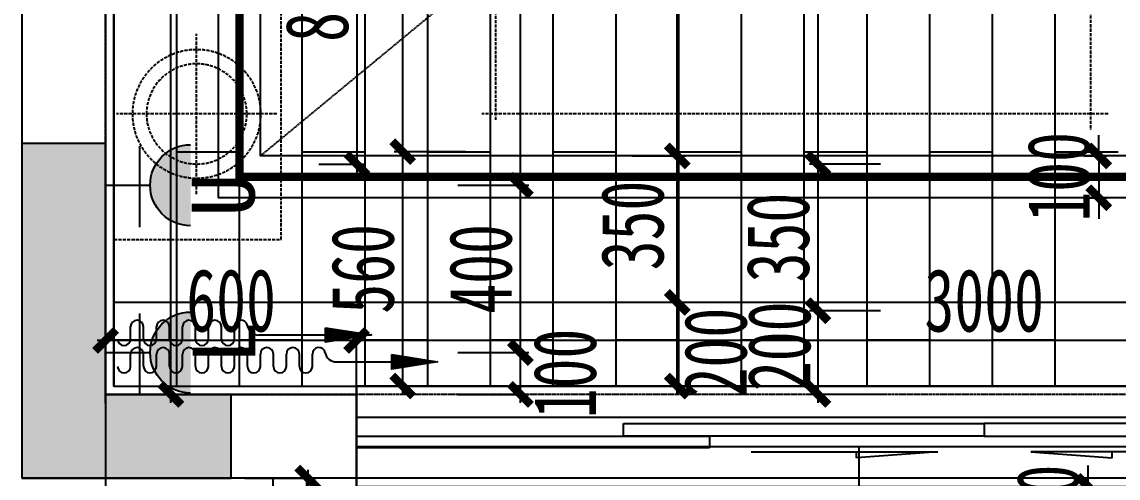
# Model space of a CAD drawing. Extents: x -255202 to 66368, y -6372500 to 603.
# Drawn here: x 58345 to 60965, y -3265287 to -3264197 of the extents above; entities that cross this region are included whole.
import ezdxf
from ezdxf.enums import TextEntityAlignment as Align

# ---------------------------------------------------------------- set-up
doc = ezdxf.new("R2010")
doc.units = 0
doc.header["$LTSCALE"] = 10
doc.header["$MEASUREMENT"] = 0
for name, pattern in [('$0$DASH', [0.35, 0.25, -0.1]), ('CONTINOUS', [0]), ('DASH', [0.35, 0.25, -0.1]), ('DOTE', [2.42, 2, -0.2, 0.02, -0.2]), ('HIDDEN', [0.375, 0.25, -0.125])]:
    doc.linetypes.add(name, pattern=pattern)
for name, color, linetype in [('A-HACH（图案填充）', 8, 'Continuous'), ('A-WALL-stru（结构墙柱）', 10, 'Continuous'), ('A-WALL（砌体墙）', 7, 'Continuous'), ('A-墙体完成面', 15, 'Continuous'), ('A-门', 251, 'Continuous'), ('D-地面材料', 250, 'Continuous'), ('DIM-地面材质放线', 149, 'Continuous'), ('DIM-排水定位', 149, 'Continuous'), ('DIM-插座定位', 146, 'Continuous'), ('DIM-灯具定位', 149, 'Continuous'), ('DIM_LEAD', 3, 'Continuous'), ('E-插座示意', 34, 'Continuous'), ('G-BEAM', 4, 'DASH'), ('G-BEAM_CON', 4, 'Continuous'), ('G-WALL', 50, 'Continuous'), ('J-平面活动家具', 33, 'HIDDEN'), ('J-窗帘', 8, 'Continuous'), ('T-天花造型', 45, 'Continuous'), ('T-灯具、灯带', 13, 'Continuous'), ('墙体定位图', 7, 'Continuous'), ('天花布置图', 7, 'Continuous')]:
    doc.layers.add(name, color=color, linetype=linetype)
doc.styles.add('宋体', font='', dxfattribs={"width": 0.8})
doc.styles.add('样式222', font='', dxfattribs={"width": 0.7})
doc.styles.get('宋体').set_extended_font_data('STXihei')
doc.styles.get('样式222').set_extended_font_data('STXihei')
doc.dimstyles.new('DK-50', dxfattribs={"dimscale": 50, "dimtxt": 3, "dimasz": 1, "dimexe": 0.4, "dimexo": 0.4, "dimgap": 0.4, "dimtad": 1, "dimtoh": 1, "dimdec": 0, "dimrnd": 5, "dimdsep": 46, "dimtxsty": '样式222', "dimblk": 'ARCHTICK', "dimcen": 3, "dimdle": 0.4, "dimclrd": 149, "dimclre": 149, "dimclrt": 149, "dimadec": 0, "dimazin": 0, "dimtfac": 1, "dimtdec": 0, "dimtix": 1, "dimtmove": 2, "dimatfit": 3, "dimldrblk": 'ARCHTICK', "dimfxl": 3, "dimfxlon": 1, "dimtvp": 1, "dimtolj": 1, "dimtzin": 0, "dimarcsym": 0})
doc.dimstyles.new('副本 DK-20', dxfattribs={"dimscale": 20, "dimtxt": 3, "dimasz": 1, "dimexe": 0.4, "dimexo": 0.4, "dimgap": 0.4, "dimtad": 1, "dimtoh": 1, "dimdec": 0, "dimrnd": 5, "dimdsep": 46, "dimtxsty": '样式222', "dimblk": 'ARCHTICK', "dimcen": 3, "dimdle": 0.4, "dimclrd": 149, "dimclre": 149, "dimclrt": 149, "dimadec": 0, "dimazin": 0, "dimtfac": 1, "dimtdec": 0, "dimtix": 1, "dimtmove": 2, "dimatfit": 3, "dimldrblk": 'ARCHTICK', "dimfxl": 3, "dimfxlon": 1, "dimtvp": 1, "dimtolj": 1, "dimtzin": 0, "dimarcsym": 0})

# ---------------------------------------------------------------- blocks, each defined once
blk = doc.blocks.new('_ArchTick')
at = {"color": 0, "linetype": 'ByBlock', "const_width": 0.4}
blk.add_lwpolyline([(-0.5, -0.5), (0.5, 0.5)], dxfattribs=at)
blk = doc.blocks.new('*D121')
at = {"layer": 'Defpoints', "color": 0, "transparency": 16777216}
for p in [(58679.1, -3264987), (59536.7, -3264987), (58679.1, -3265087)]:
    blk.add_point(p, dxfattribs=at)
at = {"layer": 'DIM-插座定位', "color": 149, "lineweight": -2, "transparency": 16777216}
for p, q in [((59536.7, -3265107), (59536.7, -3264967)), ((59386.7, -3264987), (59556.7, -3264987)), ((59386.7, -3265087), (59556.7, -3265087))]:
    blk.add_line(p, q, dxfattribs=at)
at = {"layer": 'DIM-插座定位', "color": 149, "lineweight": -2, "transparency": 16777216, "xscale": 50, "yscale": 50, "zscale": 50}
for p, rotation in [((59536.7, -3264987), 90), ((59536.7, -3265087), 270)]:
    blk.add_blockref('_ArchTick', p, dxfattribs=dict(at, rotation=rotation))
at = {"layer": 'DIM-插座定位', "color": 149, "transparency": 16777216, "insert": (59643.2, -3265037), "char_height": 150, "attachment_point": 5, "rotation": 90, "style": '样式222'}
blk.add_mtext('\\A1;100', dxfattribs=at)
blk = doc.blocks.new('*D122')
at = {"layer": 'Defpoints', "color": 0, "transparency": 16777216}
for p in [(58679.1, -3264587), (59536.7, -3264587), (58679.1, -3264987)]:
    blk.add_point(p, dxfattribs=at)
at = {"layer": 'DIM-插座定位', "color": 149, "lineweight": -2, "transparency": 16777216}
for p, q in [((59536.7, -3265007), (59536.7, -3264567)), ((59386.7, -3264587), (59556.7, -3264587)), ((59386.7, -3264987), (59556.7, -3264987))]:
    blk.add_line(p, q, dxfattribs=at)
at = {"layer": 'DIM-插座定位', "color": 149, "lineweight": -2, "transparency": 16777216, "xscale": 50, "yscale": 50, "zscale": 50}
for p, rotation in [((59536.7, -3264587), 90), ((59536.7, -3264987), 270)]:
    blk.add_blockref('_ArchTick', p, dxfattribs=dict(at, rotation=rotation))
at = {"layer": 'DIM-插座定位', "color": 149, "transparency": 16777216, "insert": (59441.7, -3264787), "char_height": 150, "attachment_point": 5, "rotation": 90, "style": '样式222'}
blk.add_mtext('\\A1;400', dxfattribs=at)
blk = doc.blocks.new('*D123')
at = {"layer": 'Defpoints', "color": 0, "transparency": 16777216}
for p in [(59205.1, -3261886), (59536.7, -3261886), (58679.1, -3264587)]:
    blk.add_point(p, dxfattribs=at)
at = {"layer": 'DIM-插座定位', "color": 149, "lineweight": -2, "transparency": 16777216}
for p, q in [((59536.7, -3264607), (59536.7, -3261866)), ((59386.7, -3261886), (59556.7, -3261886)), ((59386.7, -3264587), (59556.7, -3264587))]:
    blk.add_line(p, q, dxfattribs=at)
at = {"layer": 'DIM-插座定位', "color": 149, "lineweight": -2, "transparency": 16777216, "xscale": 50, "yscale": 50, "zscale": 50}
for p, rotation in [((59536.7, -3261886), 90), ((59536.7, -3264587), 270)]:
    blk.add_blockref('_ArchTick', p, dxfattribs=dict(at, rotation=rotation))
at = {"layer": 'DIM-插座定位', "color": 149, "transparency": 16777216, "insert": (59441.7, -3263236.5), "char_height": 150, "attachment_point": 5, "rotation": 90, "style": '样式222'}
blk.add_mtext('\\A1;2700', dxfattribs=at)
blk = doc.blocks.new('A$C7E17796C')
at = {"layer": 'T-灯具、灯带'}
for p, q in [((60, 0), (60, 270)), ((240, 165), (-120, 165)), ((7.5, 0), (112.5, 0))]:
    blk.add_line(p, q, dxfattribs=at)
blk.add_lwpolyline([(-90, 240), (-90, 90), (210, 90), (210, 240)], close=True, dxfattribs=at)
blk = doc.blocks.new('A$C575336CE')
h = blk.add_hatch(color=0)
edge = h.paths.add_edge_path()
edge.add_line((1.4, 90.3), (87.4, 90.3))
edge.add_ellipse((44.4, 90.3), major_axis=(-30.4, 30.4), ratio=1, start_angle=45, end_angle=225, ccw=False)
at = {"color": 0}
for p, q in [((44.4, 0), (44.4, 47.3)), ((0, 36.2), (86, 36.2))]:
    blk.add_line(p, q, dxfattribs=at)
blk.add_arc((44.4, 90.3), 43, 180, 0, dxfattribs=at)
at = {"color": 0, "style": '宋体'}
blk.add_attdef('S', text='', height=84, dxfattribs=at).set_placement((102.6, 76.1), align=Align.BOTTOM_CENTER)
blk = doc.blocks.new('*D204')
at = {"layer": 'Defpoints', "color": 0, "linetype": 'ByBlock', "transparency": 16777216}
for p in [(60513.8, -3263137.2), (60247.5, -3264537), (60513.8, -3264537)]:
    blk.add_point(p, dxfattribs=at)
at = {"layer": 'DIM-灯具定位', "color": 149, "linetype": 'ByBlock', "lineweight": -2, "transparency": 16777216}
for p, q in [((60397.5, -3263137.2), (60227.5, -3263137.2)), ((60247.5, -3263117.2), (60247.5, -3264557)), ((60397.5, -3264537), (60227.5, -3264537))]:
    blk.add_line(p, q, dxfattribs=at)
at = {"layer": 'DIM-灯具定位', "color": 149, "linetype": 'ByBlock', "lineweight": -2, "transparency": 16777216, "xscale": 50, "yscale": 50, "zscale": 50}
for p, rotation in [((60247.5, -3263137.2), 90), ((60247.5, -3264537), 270)]:
    blk.add_blockref('_ArchTick', p, dxfattribs=dict(at, rotation=rotation))
at = {"layer": 'DIM-灯具定位', "color": 149, "linetype": 'ByBlock', "transparency": 16777216, "insert": (60152.5, -3263837.1), "char_height": 150, "attachment_point": 5, "rotation": 90, "style": '样式222'}
blk.add_mtext('\\A1;1400', dxfattribs=at)
blk = doc.blocks.new('*D211')
at = {"layer": 'Defpoints', "color": 0, "linetype": 'ByBlock', "transparency": 16777216}
for p in [(60569, -3264887), (60247.5, -3265087), (60542.5, -3265087)]:
    blk.add_point(p, dxfattribs=at)
at = {"layer": 'DIM-灯具定位', "color": 149, "linetype": 'ByBlock', "lineweight": -2, "transparency": 16777216}
for p, q in [((60397.5, -3264887), (60227.5, -3264887)), ((60247.5, -3264867), (60247.5, -3265107)), ((60397.5, -3265087), (60227.5, -3265087))]:
    blk.add_line(p, q, dxfattribs=at)
at = {"layer": 'DIM-灯具定位', "color": 149, "linetype": 'ByBlock', "lineweight": -2, "transparency": 16777216, "xscale": 50, "yscale": 50, "zscale": 50}
for p, rotation in [((60247.5, -3264887), 90), ((60247.5, -3265087), 270)]:
    blk.add_blockref('_ArchTick', p, dxfattribs=dict(at, rotation=rotation))
at = {"layer": 'DIM-灯具定位', "color": 149, "linetype": 'ByBlock', "transparency": 16777216, "insert": (60155.8, -3264972), "char_height": 150, "attachment_point": 5, "rotation": 90, "style": '样式222'}
blk.add_mtext('\\A1;200', dxfattribs=at)
blk = doc.blocks.new('*D207')
at = {"layer": 'Defpoints', "color": 0, "linetype": 'ByBlock', "transparency": 16777216}
for p in [(60513.8, -3264537), (60247.5, -3264887), (60569, -3264887)]:
    blk.add_point(p, dxfattribs=at)
at = {"layer": 'DIM-灯具定位', "color": 149, "linetype": 'ByBlock', "lineweight": -2, "transparency": 16777216}
for p, q in [((60247.5, -3264517), (60247.5, -3264907)), ((60397.5, -3264537), (60227.5, -3264537)), ((60397.5, -3264887), (60227.5, -3264887))]:
    blk.add_line(p, q, dxfattribs=at)
at = {"layer": 'DIM-灯具定位', "color": 149, "linetype": 'ByBlock', "lineweight": -2, "transparency": 16777216, "xscale": 50, "yscale": 50, "zscale": 50}
for p, rotation in [((60247.5, -3264537), 90), ((60247.5, -3264887), 270)]:
    blk.add_blockref('_ArchTick', p, dxfattribs=dict(at, rotation=rotation))
at = {"layer": 'DIM-灯具定位', "color": 149, "linetype": 'ByBlock', "transparency": 16777216, "insert": (60152.5, -3264712), "char_height": 150, "attachment_point": 5, "rotation": 90, "style": '样式222'}
blk.add_mtext('\\A1;350', dxfattribs=at)
blk = doc.blocks.new('A$C74114AF8')
at = {"layer": 'A-HACH（图案填充）'}
blk.add_hatch(color=256, dxfattribs=at).paths.add_polyline_path([(6000, 100), (6000, 700), (5800, 700), (5800, 100), (5800, 100), (5800, -100), (6300, -100), (6300, 100)])
at = {"layer": 'A-WALL-stru（结构墙柱）', "color": 0}
for p, q in [((6000, 700), (5800, 700)), ((5800, 700), (5800, 100)), ((6000, 100), (6000, 700)), ((5800, 100), (5800, 100)), ((5800, 100), (5800, -100)), ((6300, 100), (6000, 100)), ((6300, -100), (6300, 100)), ((5800, -100), (6300, -100))]:
    blk.add_line(p, q, dxfattribs=at)
blk = doc.blocks.new('A$C7FDA3466')
at = {"layer": 'J-平面活动家具', "linetype": '$0$DASH', "ltscale": 3}
for p, q in [((47.6, 2866.9), (47.6, 262.1)), ((1469.4, 286.2), (1469.4, 600)), ((2184.2, 109), (2184.2, 492.1)), ((5.9, 300.5), (1502.9, 300.5)), ((1992.7, 300.5), (2375.8, 300.5))]:
    blk.add_line(p, q, dxfattribs=at)
blk.add_lwpolyline([(2381.8, 0), (1981.8, 0), (1981.8, 601), (2381.8, 601)], close=True, dxfattribs=at)
for radius in [153.6, 119.8]:
    blk.add_circle((2184.2, 300.5), radius, dxfattribs=at)
blk = doc.blocks.new('DRAP')
at = {"color": 250}
for p, q in [((39.3, 46.7), (39.3, 83.7)), ((78.1, 46.7), (78.1, 83.7)), ((116.9, 46.7), (116.9, 83.7)), ((155.8, 46.7), (155.8, 83.7)), ((194.6, 46.7), (194.6, 83.7)), ((233.4, 46.7), (233.4, 83.7)), ((272.2, 46.7), (272.2, 83.7)), ((311, 46.7), (311, 83.7)), ((349.8, 46.7), (349.8, 83.7)), ((421.6, 58.8), (758.9, 58.8)), ((39.3, -35.2), (39.3, 1.8)), ((78.1, -35.2), (78.1, 1.8)), ((116.9, -35.2), (116.9, 1.8)), ((155.8, -35.2), (155.8, 1.8)), ((194.6, -35.2), (194.6, 1.8)), ((233.4, -35.2), (233.4, 1.8)), ((272.2, -35.2), (272.2, 1.8)), ((311, -35.2), (311, 1.8)), ((349.8, -35.2), (349.8, 1.8)), ((388.6, -35.2), (388.6, 1.8)), ((427.4, -35.2), (427.4, 1.8)), ((466.3, -35.2), (466.3, 1.8)), ((505.1, -35.2), (505.1, 1.8)), ((543.9, -35.2), (543.9, 1.8)), ((582.7, -35.2), (582.7, 1.8)), ((654.3, -21.8), (840.3, -21.8))]:
    blk.add_line(p, q, dxfattribs=at)
at = {"color": 250, "linetype": 'Continuous'}
for points in [[(621.9, 80.5), (758.9, 58.8), (621.9, 37)], [(624.4, 77.6), (743, 58.8), (624.4, 39.9)], [(626.9, 74.7), (727.1, 58.8), (626.9, 42.8)], [(629.4, 71.8), (711.2, 58.8), (629.4, 45.8)], [(631.9, 68.8), (695.3, 58.8), (631.9, 48.7)], [(634.4, 65.9), (679.3, 58.8), (634.4, 51.6)], [(636.9, 63), (663.4, 58.8), (636.9, 54.5)], [(639.4, 60), (647.5, 58.8), (639.4, 57.5)], [(819.8, 0), (956.8, -21.8), (819.8, -43.6)], [(822.3, -3), (940.9, -21.8), (822.3, -40.7)], [(824.8, -5.9), (925, -21.8), (824.8, -37.8)], [(827.3, -8.8), (909.1, -21.8), (827.3, -34.8)], [(829.8, -11.8), (893.1, -21.8), (829.8, -31.9)], [(832.3, -14.7), (877.2, -21.8), (832.3, -29)], [(834.8, -17.6), (861.3, -21.8), (834.8, -26)], [(837.3, -20.5), (845.4, -21.8), (837.3, -23.1)]]:
    blk.add_lwpolyline(points, close=True, dxfattribs=at)
at = {"color": 250}
for centre, radius, start, end in [((58.7, 83.7), 19.4, 0, 180), ((136.4, 83.7), 19.4, 0, 180), ((214, 83.7), 19.4, 0, 180), ((291.6, 83.7), 19.4, 0, 180), ((369.2, 83.7), 19.4, 9.5948, 180), ((421.6, 92.5), 33.8, 189.5948, 270), ((19.9, 46.7), 19.4, 180, 0), ((97.5, 46.7), 19.4, 180, 0), ((175.2, 46.7), 19.4, 180, 0), ((252.8, 46.7), 19.4, 180, 0), ((330.4, 46.7), 19.4, 180, 0), ((58.7, 1.8), 19.4, 0, 180), ((136.4, 1.8), 19.4, 0, 180), ((214, 1.8), 19.4, 0, 180), ((291.6, 1.8), 19.4, 0, 180), ((369.2, 1.8), 19.4, 0, 180), ((446.8, 1.8), 19.4, 0, 180), ((524.5, 1.8), 19.4, 0, 180), ((602.1, 1.8), 19.4, 11.0095, 180), ((654.3, 11.9), 33.8, 191.0095, 270), ((19.9, -35.2), 19.4, 180, 0), ((97.5, -35.2), 19.4, 180, 0), ((175.2, -35.2), 19.4, 180, 0), ((252.8, -35.2), 19.4, 180, 0), ((330.4, -35.2), 19.4, 180, 0), ((408, -35.2), 19.4, 180, 0), ((485.7, -35.2), 19.4, 180, 0), ((563.3, -35.2), 19.4, 180, 0)]:
    blk.add_arc(centre, radius, start, end, dxfattribs=at)
blk = doc.blocks.new('$DorLib2D$00000138')
at = {"color": 0, "linetype": 'Continuous'}
for p, q in [((-0.2875, 0.15378), (0, 0.15378)), ((0, 0.15378), (0, 0)), ((0.2875, 0.15378), (0, 0.15378)), ((0.2875, 0), (0.2875, 0.15378)), ((0, 0), (-0.2875, 0)), ((0, 0), (0.2875, 0)), ((0.21875, 0), (0.21875, -0.13986)), ((0.5, 0), (0.21875, 0)), ((0.5, 0), (0.5, -0.19455)), ((0.5, -0.13986), (0.5, 0)), ((0.21875, -0.13986), (0.5, -0.13986)), ((-0.18567, -0.186), (-0.03702, -0.186)), ((-0.03702, -0.186), (-0.10186, -0.25826)), ((-0.10186, -0.25826), (-0.10186, -0.186)), ((0.18567, -0.186), (0.03702, -0.186)), ((0.03702, -0.186), (0.10186, -0.25826)), ((0.10186, -0.25826), (0.10186, -0.186))]:
    blk.add_line(p, q, dxfattribs=at)
blk = doc.blocks.new('fgdgdgd')
at = {"layer": 'G-BEAM'}
for p, q in [((161852.6, 59224.8), (161852.6, 63414.8)), ((164752.6, 59224.8), (162052.6, 59224.8))]:
    blk.add_line(p, q, dxfattribs=at)
at = {"layer": 'G-BEAM_CON', "linetype": 'Continuous'}
blk.add_line((167552.6, 59024.8), (162052.6, 59024.8), dxfattribs=at)
at = {"layer": 'G-WALL'}
blk.add_lwpolyline([(161652.6, 59024.8), (161902.6, 59024.8), (162152.6, 59024.8), (162152.6, 59224.8), (161852.6, 59224.8), (161852.6, 59824.8), (161652.6, 59824.8), (161652.6, 59224.8), (161652.6, 59224.8)], close=True, dxfattribs=at)
blk = doc.blocks.new('*D412')
at = {"layer": 'Defpoints', "color": 0, "linetype": 'ByBlock', "transparency": 16777216}
for p in [(58911.3, -3263737.2), (59035, -3264537), (59145.9, -3264537)]:
    blk.add_point(p, dxfattribs=at)
at = {"layer": 'DIM-灯具定位', "color": 149, "linetype": 'ByBlock', "lineweight": -2, "transparency": 16777216}
for p, q in [((58995.9, -3263737.2), (59165.9, -3263737.2)), ((59145.9, -3263717.2), (59145.9, -3264557)), ((59055, -3264537), (59165.9, -3264537))]:
    blk.add_line(p, q, dxfattribs=at)
at = {"layer": 'DIM-灯具定位', "color": 149, "linetype": 'ByBlock', "lineweight": -2, "transparency": 16777216, "xscale": 50, "yscale": 50, "zscale": 50}
for p, rotation in [((59145.9, -3263737.2), 90), ((59145.9, -3264537), 270)]:
    blk.add_blockref('_ArchTick', p, dxfattribs=dict(at, rotation=rotation))
at = {"layer": 'DIM-灯具定位', "color": 149, "linetype": 'ByBlock', "transparency": 16777216, "insert": (59050.9, -3264137.1), "char_height": 150, "attachment_point": 5, "rotation": 90, "style": '样式222'}
blk.add_mtext('\\A1;800', dxfattribs=at)
blk = doc.blocks.new('*D527')
at = {"layer": 'Defpoints', "color": 0, "transparency": 16777216}
for p in [(59502.1, -3260907.1), (59255.1, -3264506.9), (59502.1, -3264506.9)]:
    blk.add_point(p, dxfattribs=at)
at = {"layer": 'DIM-地面材质放线', "color": 149, "lineweight": -2, "transparency": 16777216}
for p, q in [((59405.1, -3260907.1), (59235.1, -3260907.1)), ((59255.1, -3260887.1), (59255.1, -3264526.9)), ((59405.1, -3264506.9), (59235.1, -3264506.9))]:
    blk.add_line(p, q, dxfattribs=at)
at = {"layer": 'DIM-地面材质放线', "color": 149, "lineweight": -2, "transparency": 16777216, "xscale": 50, "yscale": 50, "zscale": 50}
for p, rotation in [((59255.1, -3260907.1), 90), ((59255.1, -3264506.9), 270)]:
    blk.add_blockref('_ArchTick', p, dxfattribs=dict(at, rotation=rotation))
at = {"layer": 'DIM-地面材质放线', "color": 149, "transparency": 16777216, "insert": (59160.1, -3262707), "char_height": 150, "attachment_point": 5, "rotation": 90, "style": '样式222'}
blk.add_mtext('\\A1;900*4=3600', dxfattribs=at)
blk = doc.blocks.new('*D528')
at = {"layer": 'Defpoints', "color": 0, "transparency": 16777216}
for p in [(59502.1, -3264506.9), (59255.1, -3265067), (59413.6, -3265067)]:
    blk.add_point(p, dxfattribs=at)
at = {"layer": 'DIM-地面材质放线', "color": 149, "lineweight": -2, "transparency": 16777216}
for p, q in [((59255.1, -3264486.9), (59255.1, -3265087)), ((59405.1, -3264506.9), (59235.1, -3264506.9)), ((59393.6, -3265067), (59235.1, -3265067))]:
    blk.add_line(p, q, dxfattribs=at)
at = {"layer": 'DIM-地面材质放线', "color": 149, "lineweight": -2, "transparency": 16777216, "xscale": 50, "yscale": 50, "zscale": 50}
for p, rotation in [((59255.1, -3264506.9), 90), ((59255.1, -3265067), 270)]:
    blk.add_blockref('_ArchTick', p, dxfattribs=dict(at, rotation=rotation))
at = {"layer": 'DIM-地面材质放线', "color": 149, "transparency": 16777216, "insert": (59160.1, -3264787), "char_height": 150, "attachment_point": 5, "rotation": 90, "style": '样式222'}
blk.add_mtext('\\A1;560', dxfattribs=at)
blk = doc.blocks.new('*D685')
at = {"layer": 'Defpoints', "color": 0, "transparency": 16777216}
for p in [(59145.1, 0), (59145.1, 0), (62145.1, -3265087)]:
    blk.add_point(p, dxfattribs=at)
at = {"layer": '墙体定位图', "color": 149, "lineweight": -2, "transparency": 16777216}
for p, q in [((62165.1, 0), (59125.1, 0)), ((59145.1, 0), (59145.1, 20)), ((62145.1, -150), (62145.1, 20))]:
    blk.add_line(p, q, dxfattribs=at)
at = {"layer": '墙体定位图', "color": 149, "lineweight": -2, "transparency": 16777216, "xscale": 50, "yscale": 50, "zscale": 50, "rotation": 180}
blk.add_blockref('_ArchTick', (59145.1, 0), dxfattribs=at)
at = {"layer": '墙体定位图', "color": 149, "lineweight": -2, "transparency": 16777216, "xscale": 50, "yscale": 50, "zscale": 50}
blk.add_blockref('_ArchTick', (62145.1, 0), dxfattribs=at)
at = {"layer": '墙体定位图', "color": 149, "transparency": 16777216, "insert": (60645.1, 95), "char_height": 150, "attachment_point": 5, "style": '样式222'}
blk.add_mtext('\\A1;3000', dxfattribs=at)
blk = doc.blocks.new('*D686')
at = {"layer": 'Defpoints', "color": 0, "transparency": 16777216}
for p in [(58545.1, 0), (59145.1, 0), (58545.1, -3265087)]:
    blk.add_point(p, dxfattribs=at)
at = {"layer": '墙体定位图', "color": 149, "lineweight": -2, "transparency": 16777216}
for p, q in [((59165.1, 0), (58525.1, 0)), ((58545.1, -150), (58545.1, 20)), ((59145.1, 0), (59145.1, 20))]:
    blk.add_line(p, q, dxfattribs=at)
at = {"layer": '墙体定位图', "color": 149, "lineweight": -2, "transparency": 16777216, "xscale": 50, "yscale": 50, "zscale": 50, "rotation": 180}
blk.add_blockref('_ArchTick', (58545.1, 0), dxfattribs=at)
at = {"layer": '墙体定位图', "color": 149, "lineweight": -2, "transparency": 16777216, "xscale": 50, "yscale": 50, "zscale": 50}
blk.add_blockref('_ArchTick', (59145.1, 0), dxfattribs=at)
at = {"layer": '墙体定位图', "color": 149, "transparency": 16777216, "insert": (58845.1, 95), "char_height": 150, "attachment_point": 5, "style": '样式222'}
blk.add_mtext('\\A1;600', dxfattribs=at)
blk = doc.blocks.new('*D687')
at = {"layer": 'Defpoints', "color": 0, "transparency": 16777216}
for p in [(58545.1, -3260887), (58701.2, -3260887), (58545.1, -3265087)]:
    blk.add_point(p, dxfattribs=at)
at = {"layer": '墙体定位图', "color": 149, "lineweight": -2, "transparency": 16777216}
for p, q in [((58701.2, -3265107), (58701.2, -3260867)), ((58565.1, -3260887), (58721.2, -3260887)), ((58565.1, -3265087), (58721.2, -3265087))]:
    blk.add_line(p, q, dxfattribs=at)
at = {"layer": '墙体定位图', "color": 149, "lineweight": -2, "transparency": 16777216, "xscale": 50, "yscale": 50, "zscale": 50}
for p, rotation in [((58701.2, -3260887), 90), ((58701.2, -3265087), 270)]:
    blk.add_blockref('_ArchTick', p, dxfattribs=dict(at, rotation=rotation))
at = {"layer": '墙体定位图', "color": 149, "transparency": 16777216, "insert": (58606.2, -3262987), "char_height": 150, "attachment_point": 5, "rotation": 90, "style": '样式222'}
blk.add_mtext('\\A1;4200', dxfattribs=at)
blk = doc.blocks.new('*D730')
at = {"layer": 'Defpoints', "color": 0, "transparency": 16777216}
for p in [(59145.1, -3264958), (59145.1, -3265383), (62145.1, -3265383)]:
    blk.add_point(p, dxfattribs=at)
at = {"layer": '墙体定位图', "color": 149, "lineweight": -2, "transparency": 16777216}
for p, q in [((59145.1, -3265108), (59145.1, -3264938)), ((62145.1, -3265108), (62145.1, -3264938)), ((62165.1, -3264958), (59125.1, -3264958))]:
    blk.add_line(p, q, dxfattribs=at)
at = {"layer": '墙体定位图', "color": 149, "lineweight": -2, "transparency": 16777216, "xscale": 50, "yscale": 50, "zscale": 50, "rotation": 180}
blk.add_blockref('_ArchTick', (59145.1, -3264958), dxfattribs=at)
at = {"layer": '墙体定位图', "color": 149, "lineweight": -2, "transparency": 16777216, "xscale": 50, "yscale": 50, "zscale": 50}
blk.add_blockref('_ArchTick', (62145.1, -3264958), dxfattribs=at)
at = {"layer": '墙体定位图', "color": 149, "transparency": 16777216, "insert": (60645.1, -3264863), "char_height": 150, "attachment_point": 5, "style": '样式222'}
blk.add_mtext('\\A1;3000', dxfattribs=at)
blk = doc.blocks.new('*D731')
at = {"layer": 'Defpoints', "color": 0, "transparency": 16777216}
for p in [(58545.1, -3264958), (58545.1, -3265221.5), (59145.1, -3265383)]:
    blk.add_point(p, dxfattribs=at)
at = {"layer": '墙体定位图', "color": 149, "lineweight": -2, "transparency": 16777216}
for p, q in [((58545.1, -3265108), (58545.1, -3264938)), ((59145.1, -3265108), (59145.1, -3264938)), ((59165.1, -3264958), (58525.1, -3264958))]:
    blk.add_line(p, q, dxfattribs=at)
at = {"layer": '墙体定位图', "color": 149, "lineweight": -2, "transparency": 16777216, "xscale": 50, "yscale": 50, "zscale": 50, "rotation": 180}
blk.add_blockref('_ArchTick', (58545.1, -3264958), dxfattribs=at)
at = {"layer": '墙体定位图', "color": 149, "lineweight": -2, "transparency": 16777216, "xscale": 50, "yscale": 50, "zscale": 50}
blk.add_blockref('_ArchTick', (59145.1, -3264958), dxfattribs=at)
at = {"layer": '墙体定位图', "color": 149, "transparency": 16777216, "insert": (58845.1, -3264863), "char_height": 150, "attachment_point": 5, "style": '样式222'}
blk.add_mtext('\\A1;600', dxfattribs=at)
blk = doc.blocks.new('*D895')
at = {"layer": 'Defpoints', "color": 0, "transparency": 16777216}
for p in [(59911.5, -3264867), (59983.1, -3264867), (59983.1, -3265067)]:
    blk.add_point(p, dxfattribs=at)
at = {"layer": '天花布置图', "color": 149, "lineweight": -2, "transparency": 16777216}
for p, q in [((59911.5, -3265087), (59911.5, -3264847)), ((59963.1, -3264867), (59891.5, -3264867)), ((59963.1, -3265067), (59891.5, -3265067))]:
    blk.add_line(p, q, dxfattribs=at)
at = {"layer": '天花布置图', "color": 149, "lineweight": -2, "transparency": 16777216, "xscale": 50, "yscale": 50, "zscale": 50}
for p, rotation in [((59911.5, -3264867), 90), ((59911.5, -3265067), 270)]:
    blk.add_blockref('_ArchTick', p, dxfattribs=dict(at, rotation=rotation))
at = {"layer": '天花布置图', "color": 149, "transparency": 16777216, "insert": (60003.5, -3264987), "char_height": 150, "attachment_point": 5, "rotation": 90, "style": '样式222'}
blk.add_mtext('\\A1;200', dxfattribs=at)
blk = doc.blocks.new('*D896')
at = {"layer": 'Defpoints', "color": 0, "transparency": 16777216}
for p in [(59783.6, -3264517), (59911.5, -3264517), (59983.1, -3264867)]:
    blk.add_point(p, dxfattribs=at)
at = {"layer": '天花布置图', "color": 149, "lineweight": -2, "transparency": 16777216}
for p, q in [((59911.5, -3264887), (59911.5, -3264497)), ((59803.6, -3264517), (59931.5, -3264517)), ((59963.1, -3264867), (59891.5, -3264867))]:
    blk.add_line(p, q, dxfattribs=at)
at = {"layer": '天花布置图', "color": 149, "lineweight": -2, "transparency": 16777216, "xscale": 50, "yscale": 50, "zscale": 50}
for p, rotation in [((59911.5, -3264517), 90), ((59911.5, -3264867), 270)]:
    blk.add_blockref('_ArchTick', p, dxfattribs=dict(at, rotation=rotation))
at = {"layer": '天花布置图', "color": 149, "transparency": 16777216, "insert": (59804.8, -3264683.2), "char_height": 150, "attachment_point": 5, "rotation": 90, "style": '样式222'}
blk.add_mtext('\\A1;350', dxfattribs=at)
blk = doc.blocks.new('*D897')
at = {"layer": 'Defpoints', "color": 0, "transparency": 16777216}
for p in [(59613.1, -3261657.2), (59911.5, -3261657.2), (59783.6, -3264517)]:
    blk.add_point(p, dxfattribs=at)
at = {"layer": '天花布置图', "color": 149, "lineweight": -2, "transparency": 16777216}
for p, q in [((59911.5, -3264537), (59911.5, -3261637.2)), ((59761.5, -3261657.2), (59931.5, -3261657.2)), ((59803.6, -3264517), (59931.5, -3264517))]:
    blk.add_line(p, q, dxfattribs=at)
at = {"layer": '天花布置图', "color": 149, "lineweight": -2, "transparency": 16777216, "xscale": 50, "yscale": 50, "zscale": 50}
for p, rotation in [((59911.5, -3261657.2), 90), ((59911.5, -3264517), 270)]:
    blk.add_blockref('_ArchTick', p, dxfattribs=dict(at, rotation=rotation))
at = {"layer": '天花布置图', "color": 149, "transparency": 16777216, "insert": (59795.4, -3263097.1), "char_height": 150, "attachment_point": 5, "style": '样式222'}
blk.add_mtext('\\A1;2860', dxfattribs=at)
blk = doc.blocks.new('*D922')
at = {"layer": 'Defpoints', "color": 0, "transparency": 16777216}
for p in [(58468.6, -3265287), (58268.6, -3266487), (59028.2, -3266487)]:
    blk.add_point(p, dxfattribs=at)
at = {"layer": '墙体定位图', "color": 149, "lineweight": -2, "transparency": 16777216}
for p, q in [((59028.2, -3265267), (59028.2, -3266507)), ((58878.2, -3265287), (59048.2, -3265287)), ((58878.2, -3266487), (59048.2, -3266487))]:
    blk.add_line(p, q, dxfattribs=at)
at = {"layer": '墙体定位图', "color": 149, "lineweight": -2, "transparency": 16777216, "xscale": 50, "yscale": 50, "zscale": 50}
for p, rotation in [((59028.2, -3265287), 90), ((59028.2, -3266487), 270)]:
    blk.add_blockref('_ArchTick', p, dxfattribs=dict(at, rotation=rotation))
at = {"layer": '墙体定位图', "color": 149, "transparency": 16777216, "insert": (58933.2, -3265887), "char_height": 150, "attachment_point": 5, "rotation": 90, "style": '样式222'}
blk.add_mtext('\\A1;1200', dxfattribs=at)
blk = doc.blocks.new('*D985')
at = {"layer": 'Defpoints', "color": 0, "transparency": 16777216}
for p in [(60863.9, -3264517), (60863.9, -3264617), (60918.8, -3264617)]:
    blk.add_point(p, dxfattribs=at)
at = {"layer": '天花布置图', "color": 149, "lineweight": -2, "transparency": 16777216}
for p, q in [((60918.8, -3264517), (60918.8, -3264467)), ((60883.9, -3264517), (60938.8, -3264517)), ((60918.8, -3264517), (60918.8, -3264617)), ((60883.9, -3264617), (60938.8, -3264617)), ((60918.8, -3264617), (60918.8, -3264667))]:
    blk.add_line(p, q, dxfattribs=at)
at = {"layer": '天花布置图', "color": 149, "lineweight": -2, "transparency": 16777216, "xscale": 50, "yscale": 50, "zscale": 50}
for p, rotation in [((60918.8, -3264517), 270), ((60918.8, -3264617), 90)]:
    blk.add_blockref('_ArchTick', p, dxfattribs=dict(at, rotation=rotation))
at = {"layer": '天花布置图', "color": 149, "transparency": 16777216, "insert": (60823.8, -3264567), "char_height": 150, "attachment_point": 5, "rotation": 90, "style": '样式222'}
blk.add_mtext('\\A1;100', dxfattribs=at)
blk = doc.blocks.new('*D1071')
at = {"layer": 'Defpoints', "color": 0, "transparency": 16777216}
for p in [(58695.1, -3265287), (59026, -3265287), (58695.1, -3265687)]:
    blk.add_point(p, dxfattribs=at)
at = {"layer": 'DIM-排水定位', "color": 149, "lineweight": -2, "transparency": 16777216}
for p, q in [((59026, -3265695), (59026, -3265279)), ((58966, -3265287), (59034, -3265287)), ((58966, -3265687), (59034, -3265687))]:
    blk.add_line(p, q, dxfattribs=at)
at = {"layer": 'DIM-排水定位', "color": 149, "lineweight": -2, "transparency": 16777216, "xscale": 20, "yscale": 20, "zscale": 20}
for p, rotation in [((59026, -3265287), 90), ((59026, -3265687), 270)]:
    blk.add_blockref('_ArchTick', p, dxfattribs=dict(at, rotation=rotation))
at = {"layer": 'DIM-排水定位', "color": 149, "transparency": 16777216, "insert": (58988, -3265487), "char_height": 60, "attachment_point": 5, "rotation": 90, "style": '样式222'}
blk.add_mtext('\\A1;400', dxfattribs=at)
blk = doc.blocks.new('*D1149')
at = {"layer": 'Defpoints', "color": 0, "transparency": 16777216}
for p in [(60815.1, -3265307), (60893.2, -3265307), (60815.1, -3265417)]:
    blk.add_point(p, dxfattribs=at)
at = {"layer": 'DIM-地面材质放线', "color": 149, "lineweight": -2, "transparency": 16777216}
for p, q in [((60893.2, -3265307), (60893.2, -3265257)), ((60835.1, -3265307), (60913.2, -3265307)), ((60893.2, -3265417), (60893.2, -3265307)), ((60835.1, -3265417), (60913.2, -3265417)), ((60893.2, -3265417), (60893.2, -3265467))]:
    blk.add_line(p, q, dxfattribs=at)
at = {"layer": 'DIM-地面材质放线', "color": 149, "lineweight": -2, "transparency": 16777216, "xscale": 50, "yscale": 50, "zscale": 50}
for p, rotation in [((60893.2, -3265307), 270), ((60893.2, -3265417), 90)]:
    blk.add_blockref('_ArchTick', p, dxfattribs=dict(at, rotation=rotation))
at = {"layer": 'DIM-地面材质放线', "color": 149, "transparency": 16777216, "insert": (60798.2, -3265362), "char_height": 150, "attachment_point": 5, "rotation": 90, "style": '样式222'}
blk.add_mtext('\\A1;110', dxfattribs=at)

msp = doc.modelspace()

# ---------------------------------------------------------------- linework, layer by layer
at = {"layer": 'A-WALL（砌体墙）'}
for p, q in [((58345.1, -3260687), (58345.1, -3265287)), ((58345.1, -3260887), (58345.1, -3265087)), ((58545.1, -3260887), (58545.1, -3265087)), ((58545.1, -3260887), (58545.1, -3265287)), ((58545.1, -3265087), (59145.1, -3265087)), ((59145.1, -3265087), (59145.1, -3265287)), ((58545.1, -3265187), (58545.1, -3266787)), ((59145.1, -3265287), (58345.1, -3265287))]:
    msp.add_line(p, q, dxfattribs=at)
at = {"layer": 'A-墙体完成面'}
for p, q in [((59145.1, -3265287), (59145.1, -3265067)), ((59145.1, -3265307), (59145.1, -3265287))]:
    msp.add_line(p, q, dxfattribs=at)
msp.add_lwpolyline([(61545.1, -3260907.3), (58565.1, -3260906.9), (58565.1, -3265067), (59145.1, -3265067)], dxfattribs=at)
at = {"layer": 'A-门', "linetype": 'ByBlock'}
for p, q in [((62145.1, -3265067), (59145.1, -3265067)), ((62145.1, -3265287), (59145.1, -3265287))]:
    msp.add_line(p, q, dxfattribs=at)
at = {"layer": 'D-地面材料'}
for p, q in [((58565.1, -3264506.9), (58565.1, -3263606.9)), ((58715.1, -3264506.9), (58715.1, -3263606.9)), ((58865.1, -3264506.9), (58865.1, -3263606.9)), ((59015.1, -3264506.9), (59015.1, -3263606.9)), ((59165.1, -3264506.9), (59165.1, -3263606.9)), ((59315.1, -3264506.9), (59315.1, -3263606.9)), ((59465.1, -3264506.9), (59465.1, -3263606.9)), ((59615.1, -3264506.9), (59615.1, -3263606.9)), ((59765.1, -3264506.9), (59765.1, -3263606.9)), ((59915.1, -3264506.9), (59915.1, -3263606.9)), ((60065.1, -3264506.9), (60065.1, -3263606.9)), ((60215.1, -3264506.9), (60215.1, -3263606.9)), ((60365.1, -3264506.9), (60365.1, -3263606.9)), ((60515.1, -3264506.9), (60515.1, -3263606.9)), ((60665.1, -3264506.9), (60665.1, -3263606.9)), ((60815.1, -3264506.9), (60815.1, -3263606.9)), ((58565.1, -3264956.9), (58565.1, -3264056.9)), ((58715.1, -3264956.9), (58715.1, -3264056.9)), ((58865.1, -3264956.9), (58865.1, -3264056.9)), ((59015.1, -3264956.9), (59015.1, -3264056.9)), ((59165.1, -3264956.9), (59165.1, -3264056.9)), ((59315.1, -3264956.9), (59315.1, -3264056.9)), ((59465.1, -3264956.9), (59465.1, -3264056.9)), ((59615.1, -3264956.9), (59615.1, -3264056.9)), ((59765.1, -3264956.9), (59765.1, -3264056.9)), ((59915.1, -3264956.9), (59915.1, -3264056.9)), ((60065.1, -3264956.9), (60065.1, -3264056.9)), ((60215.1, -3264956.9), (60215.1, -3264056.9)), ((60365.1, -3264956.9), (60365.1, -3264056.9)), ((60515.1, -3264956.9), (60515.1, -3264056.9)), ((60665.1, -3264956.9), (60665.1, -3264056.9)), ((60815.1, -3264956.9), (60815.1, -3264056.9)), ((58565.1, -3265067), (58565.1, -3264506.9)), ((58565.1, -3264506.9), (58565.1, -3264506.9)), ((58565.1, -3264506.9), (58565.1, -3264506.9)), ((58715.1, -3265067), (58715.1, -3264506.9)), ((58715.1, -3264506.9), (58865.1, -3264506.9)), ((58715.1, -3264506.9), (58865.1, -3264506.9)), ((58865.1, -3265067), (58865.1, -3264506.9)), ((59015.1, -3265067), (59015.1, -3264506.9)), ((59015.1, -3264506.9), (59165.1, -3264506.9)), ((59015.1, -3264506.9), (59165.1, -3264506.9)), ((59165.1, -3265067), (59165.1, -3264506.9)), ((59315.1, -3265067), (59315.1, -3264506.9)), ((59315.1, -3264506.9), (59465.1, -3264506.9)), ((59315.1, -3264506.9), (59465.1, -3264506.9)), ((59465.1, -3265067), (59465.1, -3264506.9)), ((59615.1, -3265067), (59615.1, -3264506.9)), ((59615.1, -3264506.9), (59765.1, -3264506.9)), ((59615.1, -3264506.9), (59765.1, -3264506.9)), ((59765.1, -3265067), (59765.1, -3264506.9)), ((59915.1, -3265067), (59915.1, -3264506.9)), ((59915.1, -3264506.9), (60065.1, -3264506.9)), ((59915.1, -3264506.9), (60065.1, -3264506.9)), ((60065.1, -3265067), (60065.1, -3264506.9)), ((60215.1, -3265067), (60215.1, -3264506.9)), ((60215.1, -3264506.9), (60365.1, -3264506.9)), ((60215.1, -3264506.9), (60365.1, -3264506.9)), ((60365.1, -3265067), (60365.1, -3264506.9)), ((60515.1, -3265067), (60515.1, -3264506.9)), ((60515.1, -3264506.9), (60665.1, -3264506.9)), ((60515.1, -3264506.9), (60665.1, -3264506.9)), ((60665.1, -3265067), (60665.1, -3264506.9)), ((60815.1, -3265067), (60815.1, -3264506.9)), ((60815.1, -3264506.9), (60965.1, -3264506.9)), ((60815.1, -3264506.9), (60965.1, -3264506.9)), ((58565.1, -3264956.9), (58715.1, -3264956.9)), ((58565.1, -3265067), (58565.1, -3264956.9)), ((58565.1, -3264956.9), (58715.1, -3264956.9)), ((58715.1, -3265067), (58715.1, -3264956.9)), ((58865.1, -3264956.9), (59015.1, -3264956.9)), ((58865.1, -3265067), (58865.1, -3264956.9)), ((58865.1, -3264956.9), (59015.1, -3264956.9)), ((59015.1, -3265067), (59015.1, -3264956.9)), ((59165.1, -3264956.9), (59315.1, -3264956.9)), ((59165.1, -3265067), (59165.1, -3264956.9)), ((59165.1, -3264956.9), (59315.1, -3264956.9)), ((59315.1, -3265067), (59315.1, -3264956.9)), ((59465.1, -3264956.9), (59615.1, -3264956.9)), ((59465.1, -3265067), (59465.1, -3264956.9)), ((59465.1, -3264956.9), (59615.1, -3264956.9)), ((59615.1, -3265067), (59615.1, -3264956.9)), ((59765.1, -3264956.9), (59915.1, -3264956.9)), ((59765.1, -3265067), (59765.1, -3264956.9)), ((59765.1, -3264956.9), (59915.1, -3264956.9)), ((59915.1, -3265067), (59915.1, -3264956.9)), ((60065.1, -3264956.9), (60215.1, -3264956.9)), ((60065.1, -3265067), (60065.1, -3264956.9)), ((60065.1, -3264956.9), (60215.1, -3264956.9)), ((60215.1, -3265067), (60215.1, -3264956.9)), ((60365.1, -3264956.9), (60515.1, -3264956.9)), ((60365.1, -3265067), (60365.1, -3264956.9)), ((60365.1, -3264956.9), (60515.1, -3264956.9)), ((60515.1, -3265067), (60515.1, -3264956.9)), ((60665.1, -3264956.9), (60815.1, -3264956.9)), ((60665.1, -3265067), (60665.1, -3264956.9)), ((60665.1, -3264956.9), (60815.1, -3264956.9)), ((60815.1, -3265067), (60815.1, -3264956.9)), ((60345.1, -3265212.5), (60345.1, -3265307))]:
    msp.add_line(p, q, dxfattribs=at)
at = {"layer": 'D-地面材料', "color": 149}
for points in [[(62145.1, -3265067), (59145.1, -3265067), (59145.1, -3265307), (62145.1, -3265307)], [(62145.1, -3265212.5), (59145.1, -3265212.5), (59145.1, -3265141.6), (62145.1, -3265141.6)]]:
    msp.add_lwpolyline(points, close=True, dxfattribs=at)
at = {"layer": 'DIM_LEAD', "color": 250, "linetype": '$0$DASH'}
msp.add_line((58915.1, -3264517), (62375.1, -3261657.2), dxfattribs=at)
at = {"layer": 'T-天花造型'}
msp.add_line((62725.1, -3264867), (58565.1, -3264867), dxfattribs=at)
for points in [[(62475.1, -3264617), (58815.1, -3264617), (58815.1, -3261557.2), (62475.1, -3261557.2)], [(62375.1, -3264517), (58915.1, -3264517), (58915.1, -3261657.2), (62375.1, -3261657.2)]]:
    msp.add_lwpolyline(points, close=True, dxfattribs=at)
at = {"layer": 'T-天花造型', "linetype": 'ByBlock'}
msp.add_lwpolyline([(62145.1, -3265287), (59145.1, -3265287), (59145.1, -3265067), (62145.1, -3265067)], close=True, dxfattribs=at)
at = {"layer": 'T-灯具、灯带', "linetype": 'DOTE', "ltscale": 0.3, "const_width": 20}
msp.add_lwpolyline([(62425.1, -3264567), (58865.1, -3264567), (58865.1, -3261607.2), (62425.1, -3261607.2)], close=True, dxfattribs=at)

# ---------------------------------------------------------------- block references
msp.add_blockref('A$C74114AF8', (52545.1, -3265187))
at = {"layer": 'A-门', "linetype": 'ByBlock', "xscale": -3000, "yscale": 200, "zscale": 3000}
msp.add_blockref('$DorLib2D$00000138', (60645.1, -3265187), dxfattribs=at)
at = {"layer": 'E-插座示意', "linetype": 'ByBlock', "lineweight": -2}
ref = msp.add_blockref('A$C575336CE', (58545.1, -3264686.9), dxfattribs=dict(at, xscale=-2.25, yscale=2.25, zscale=2.25, rotation=270))
ref.add_attrib('S', 'U', dxfattribs={"layer": '0', "color": 0, "height": 150, "rotation": 90, "style": '宋体'}).set_placement((58946, -3264611), align=Align.BOTTOM_CENTER)
ref = msp.add_blockref('A$C575336CE', (58545.1, -3265086.9), dxfattribs=dict(at, xscale=-2.25, yscale=2.25, zscale=2.25, rotation=270))
ref.add_attrib('S', 'L', dxfattribs={"layer": '0', "color": 0, "height": 150, "rotation": 90, "style": '宋体'}).set_placement((58948.3, -3264963.6), align=Align.BOTTOM_CENTER)
at = {"layer": 'G-BEAM_CON', "linetype": 'CONTINOUS'}
msp.add_blockref('fgdgdgd', (-103307.5, -3324311.9), dxfattribs=at)
at = {"layer": 'J-平面活动家具', "linetype": 'DASH', "xscale": -1}
msp.add_blockref('A$C7FDA3466', (60946.9, -3264717, 0), dxfattribs=at)
at = {"layer": 'J-窗帘', "color": 8, "linetype": 'ByBlock', "extrusion": (-1.06044e-29, 1.67957e-30, -1), "xscale": -0.8000000000367752, "yscale": 0.8000000000367752, "zscale": -0.8000000000367752, "rotation": 359.9986470439125}
msp.add_blockref('DRAP', (-58573.2, -3264992), dxfattribs=at)
at = {"layer": 'T-灯具、灯带', "linetype": 'ByBlock', "extrusion": (0, 0, -1), "xscale": -1, "zscale": -1, "rotation": 180}
msp.add_blockref('A$C7E17796C', (-59005.1, -3265287), dxfattribs=at)

# ---------------------------------------------------------------- dimensions: what is measured, and where the dimension line sits
at = {"layer": 'DIM-地面材质放线'}
dim = msp.add_aligned_dim(p1=(59502.1, -3260907.1), p2=(59502.1, -3264506.9), distance=-246.9, text='900*4=<>', dimstyle='DK-50', dxfattribs=at)
dim.commit()
dim.dimension.update_dxf_attribs({"geometry": '*D527', "text_midpoint": (59160.1, -3262707)})
dim = msp.add_linear_dim(base=(59255.1, -3265067), p1=(59502.1, -3264506.9), p2=(59413.6, -3265067), angle=90, dimstyle='DK-50', dxfattribs=at)
dim.commit()
dim.dimension.update_dxf_attribs({"geometry": '*D528', "text_midpoint": (59160.1, -3264787)})
at = {"layer": 'DIM-地面材质放线', "color": 1}
dim = msp.add_linear_dim(base=(60893.2, -3265307), p1=(60815.1, -3265417), p2=(60815.1, -3265307), angle=90, dimstyle='DK-50', dxfattribs=at)
dim.commit()
dim.dimension.update_dxf_attribs({"geometry": '*D1149', "text_midpoint": (60798.2, -3265362)})
at = {"layer": 'DIM-排水定位', "color": 6}
dim = msp.add_aligned_dim(p1=(58695.1, -3265687), p2=(58695.1, -3265287), distance=-330.9, dimstyle='副本 DK-20', dxfattribs=at)
dim.commit()
dim.dimension.update_dxf_attribs({"geometry": '*D1071', "text_midpoint": (58988, -3265487)})
at = {"layer": 'DIM-插座定位'}
for base, p1, p2, picture, middle in [((59536.7, -3261886), (58679.1, -3264587), (59205.1, -3261886), '*D123', (59441.7, -3263236.5)), ((59536.7, -3264587), (58679.1, -3264987), (58679.1, -3264587), '*D122', (59441.7, -3264787))]:
    dim = msp.add_linear_dim(base=base, p1=p1, p2=p2, angle=90, dimstyle='DK-50', dxfattribs=at)
    dim.commit()
    dim.dimension.update_dxf_attribs({"geometry": picture, "text_midpoint": middle})
dim = msp.add_linear_dim(base=(59536.7, -3264987), p1=(58679.1, -3265087), p2=(58679.1, -3264987), angle=90, dimstyle='DK-50', dxfattribs=at)
dim.commit()
dim.dimension.update_dxf_attribs({"geometry": '*D121', "text_midpoint": (59643.2, -3265037), "dimtype": 160})
at = {"layer": 'DIM-灯具定位', "linetype": 'ByBlock'}
dim = msp.add_aligned_dim(p1=(60513.8, -3263137.2), p2=(60513.8, -3264537), distance=-266.4, dimstyle='DK-50', dxfattribs=at)
dim.commit()
dim.dimension.update_dxf_attribs({"geometry": '*D204', "text_midpoint": (60152.5, -3263837.1)})
for base, p1, p2, picture, middle in [((59145.9, -3264537), (58911.3, -3263737.2), (59035, -3264537), '*D412', (59050.9, -3264137.1)), ((60247.5, -3264887), (60513.8, -3264537), (60569, -3264887), '*D207', (60152.5, -3264712))]:
    dim = msp.add_linear_dim(base=base, p1=p1, p2=p2, angle=90, dimstyle='DK-50', dxfattribs=at)
    dim.commit()
    dim.dimension.update_dxf_attribs({"geometry": picture, "text_midpoint": middle})
dim = msp.add_linear_dim(base=(60247.5, -3265087), p1=(60569, -3264887), p2=(60542.5, -3265087), angle=90, dimstyle='DK-50', dxfattribs=at)
dim.commit()
dim.dimension.update_dxf_attribs({"geometry": '*D211', "text_midpoint": (60155.8, -3264972), "dimtype": 160})
at = {"layer": '墙体定位图', "color": 1}
for base, p1, p2, angle, picture, middle in [((58545.1, 0), (59145.1, 0), (58545.1, -3265087), 180, '*D686', (58845.1, 95)), ((59145.1, 0), (62145.1, -3265087), (59145.1, 0), 180, '*D685', (60645.1, 95)), ((58701.2, -3260887), (58545.1, -3265087), (58545.1, -3260887), 90, '*D687', (58606.2, -3262987)), ((58545.1, -3264958), (59145.1, -3265383), (58545.1, -3265221.5), 180, '*D731', (58845.1, -3264863)), ((59145.1, -3264958), (62145.1, -3265383), (59145.1, -3265383), 180, '*D730', (60645.1, -3264863)), ((59028.2, -3266487), (58468.6, -3265287), (58268.6, -3266487), 90, '*D922', (58933.2, -3265887))]:
    dim = msp.add_linear_dim(base=base, p1=p1, p2=p2, angle=angle, dimstyle='DK-50', dxfattribs=at)
    dim.commit()
    dim.dimension.update_dxf_attribs({"geometry": picture, "text_midpoint": middle})
at = {"layer": '天花布置图', "color": 1}
for base, p1, p2, picture, middle in [((59911.5, -3261657.2), (59783.6, -3264517), (59613.1, -3261657.2), '*D897', (59795.4, -3263097.1)), ((59911.5, -3264517), (59983.1, -3264867), (59783.6, -3264517), '*D896', (59804.8, -3264683.2)), ((59911.5, -3264867), (59983.1, -3265067), (59983.1, -3264867), '*D895', (60003.5, -3264987))]:
    dim = msp.add_linear_dim(base=base, p1=p1, p2=p2, angle=90, dimstyle='DK-50', dxfattribs=at)
    dim.commit()
    dim.dimension.update_dxf_attribs({"geometry": picture, "text_midpoint": middle, "dimtype": 160})
at = {"layer": '天花布置图', "color": 6}
dim = msp.add_linear_dim(base=(60918.8, -3264617), p1=(60863.9, -3264517), p2=(60863.9, -3264617), angle=90, dimstyle='DK-50', dxfattribs=at)
dim.commit()
dim.dimension.update_dxf_attribs({"geometry": '*D985', "text_midpoint": (60823.8, -3264567)})

doc.saveas('drawing.dxf')
